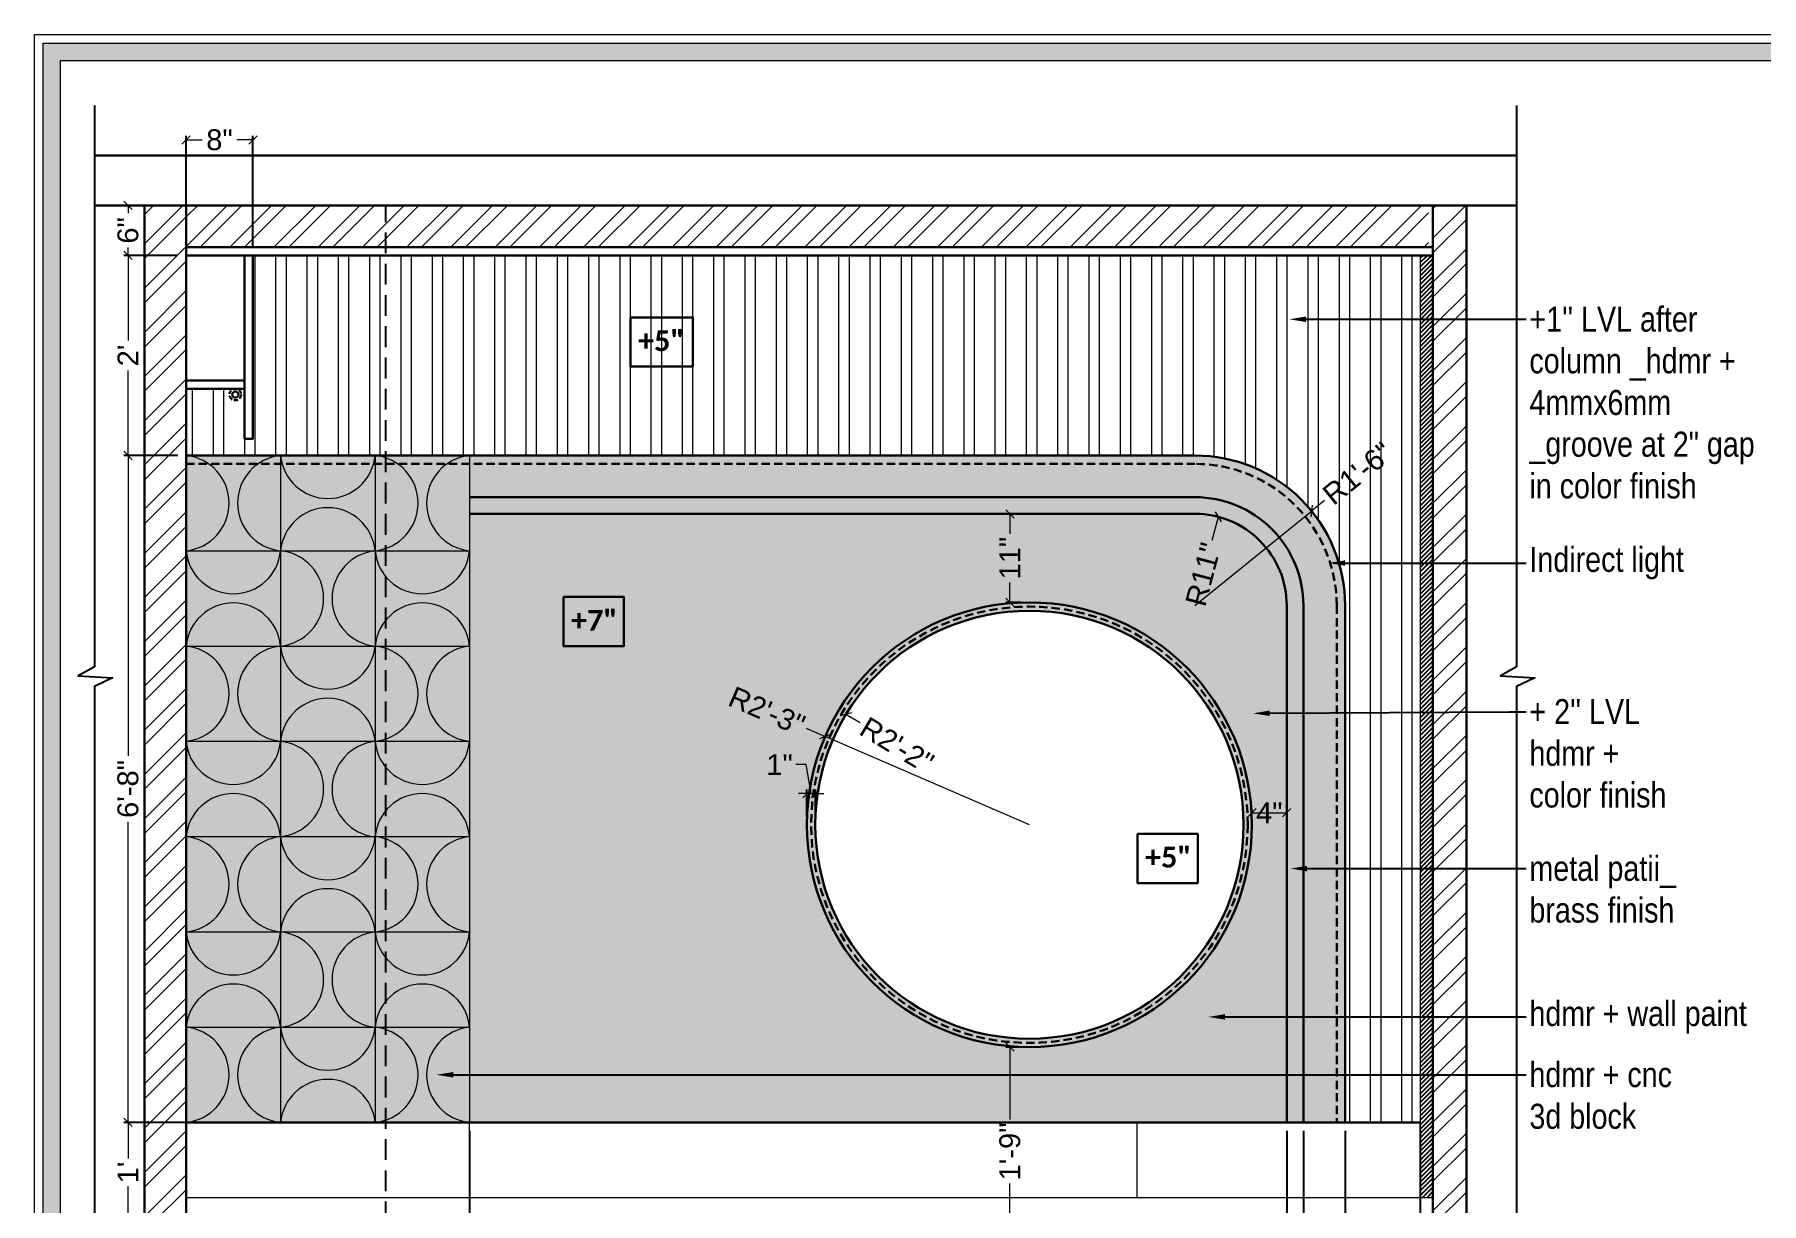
# Model space of a CAD drawing. Header units: millimetres. Extents: x 133760 to 136133, y -184957 to -182282.
# Drawn here: x 134381.3 to 134588.4, y -184380.8 to -184240.5 of the extents above; entities that cross this region are included whole.
import ezdxf
from ezdxf import colors
from ezdxf.entities.mleader import LeaderData, LeaderLine
from ezdxf.math import Vec2, Vec3

# ---------------------------------------------------------------- set-up
doc = ezdxf.new("R2010")
doc.units = ezdxf.units.MM
doc.header["$MEASUREMENT"] = 0
doc.header["$PDMODE"] = 35
for name, pattern in [('00 . GROUND FLOOR$0$DASHED', [0.75, 0.5, -0.25]), ('DASHED', [0.75, 0.5, -0.25]), ('DASHEDX2', [1.5, 1, -0.5])]:
    doc.linetypes.add(name, pattern=pattern)
doc.layers.get('Defpoints').update_dxf_attribs({"color": 220})
doc.layers.add('AR HATCH-7', color=7, linetype='Continuous')
doc.layers.add('Labels and Texts', color=8, linetype='Continuous')
for name, color, linetype, lineweight in [('Dimension', 10, 'DASHEDX2', 20), ('FURNITURE', 32, 'Continuous', 9), ('FURNITURE-1', 252, 'Continuous', 13), ('GF FALSE CEILING', 6, 'Continuous', 35), ('NAME PLATE', 7, 'Continuous', 25), ('SECTION ( SLAB PLine )', 104, 'Continuous', 30), ('Text', 7, 'Continuous', 15), ('wall', 7, 'Continuous', 30)]:
    doc.layers.add(name, color=color, linetype=linetype, lineweight=lineweight)
doc.styles.add('Arial', font='arial.ttf')
doc.styles.add('century g', font='GOTHIC.TTF')
doc.styles.add('style4', font='ARIALN.TTF')
doc.dimstyles.new('ISO-25', dxfattribs={"dimtxt": 2.5, "dimasz": 1, "dimexe": 0.5, "dimexo": 1, "dimtad": 0, "dimdec": 0, "dimlunit": 4, "dimtxsty": 'Arial', "dimblk": 'OBLIQUE', "dimcen": 2.5, "dimclrd": 1, "dimclre": 1, "dimclrt": 5, "dimadec": 0, "dimazin": 0, "dimtfac": 1, "dimtdec": 0, "dimtmove": 0, "dimatfit": 3, "dimfxl": 1, "dimtfillclr": 5, "dimlwd": -1, "dimarcsym": 0})
pattern_1 = [(45, (226.515, -1147.743), (-2.65165043, 2.65165043), []), (45, (228.2828, -1147.743), (-2.65165043, 2.65165043), [])]

# ---------------------------------------------------------------- blocks, each defined once
blk = doc.blocks.new('_Oblique')
at = {"layer": 'wall', "color": 0, "lineweight": -2}
blk.add_line((-0.5, -0.5), (0.5, 0.5), dxfattribs=at)
blk = doc.blocks.new('*D168')
at = {"layer": 'Defpoints', "color": 0, "transparency": 16777216}
for p in [(134392.51, -184291.04), (134399.48, -184291.04), (134402.48, -184371.04)]:
    blk.add_point(p, dxfattribs=at)
at = {"layer": 'FURNITURE', "color": 1, "lineweight": -2, "transparency": 16777216}
for p, q in [((134398.48, -184291.04), (134392.01, -184291.04)), ((134401.48, -184371.04), (134392.01, -184371.04))]:
    blk.add_line(p, q, dxfattribs=at)
at = {"layer": 'FURNITURE', "color": 1, "transparency": 16777216}
for p, q in [((134392.51, -184291.04), (134392.51, -184327.08)), ((134392.51, -184371.04), (134392.51, -184334.99))]:
    blk.add_line(p, q, dxfattribs=at)
for p, rotation in [((134392.51, -184291.04), 90), ((134392.51, -184371.04), 270)]:
    blk.add_blockref('_Oblique', p, dxfattribs=dict(at, rotation=rotation))
at = {"layer": 'FURNITURE', "color": 5, "lineweight": 0, "transparency": 16777216, "insert": (134392.51, -184331.04), "char_height": 2.5, "attachment_point": 5, "rotation": 90, "style": 'Arial'}
blk.add_mtext('6\'-8"', dxfattribs=at)
blk = doc.blocks.new('*D169')
at = {"layer": 'Defpoints', "color": 0, "transparency": 16777216}
for p in [(134392.51, -184267.04), (134399.48, -184267.04), (134399.48, -184291.04)]:
    blk.add_point(p, dxfattribs=at)
at = {"layer": 'FURNITURE', "color": 1, "lineweight": -2, "transparency": 16777216}
for p, q in [((134398.48, -184267.04), (134392.01, -184267.04)), ((134398.48, -184291.04), (134392.01, -184291.04))]:
    blk.add_line(p, q, dxfattribs=at)
at = {"layer": 'FURNITURE', "color": 1, "transparency": 16777216}
for p, q in [((134392.51, -184267.04), (134392.51, -184277.24)), ((134392.51, -184291.04), (134392.51, -184280.83))]:
    blk.add_line(p, q, dxfattribs=at)
for p, rotation in [((134392.51, -184267.04), 90), ((134392.51, -184291.04), 270)]:
    blk.add_blockref('_Oblique', p, dxfattribs=dict(at, rotation=rotation))
at = {"layer": 'FURNITURE', "color": 5, "lineweight": 0, "transparency": 16777216, "insert": (134392.51, -184279.04), "char_height": 2.5, "attachment_point": 5, "rotation": 90, "style": 'Arial'}
blk.add_mtext("2'", dxfattribs=at)
blk = doc.blocks.new('*D170')
at = {"layer": 'Defpoints', "color": 0, "transparency": 16777216}
for p in [(134392.51, -184261.04), (134399.48, -184261.04), (134399.48, -184267.04)]:
    blk.add_point(p, dxfattribs=at)
at = {"layer": 'FURNITURE', "color": 1, "lineweight": -2, "transparency": 16777216}
for p, q in [((134398.48, -184261.04), (134392.01, -184261.04)), ((134398.48, -184267.04), (134392.01, -184267.04))]:
    blk.add_line(p, q, dxfattribs=at)
at = {"layer": 'FURNITURE', "color": 1, "transparency": 16777216}
for p, q in [((134392.51, -184261.04), (134392.51, -184261.97)), ((134392.51, -184267.04), (134392.51, -184266.11))]:
    blk.add_line(p, q, dxfattribs=at)
for p, rotation in [((134392.51, -184261.04), 90), ((134392.51, -184267.04), 270)]:
    blk.add_blockref('_Oblique', p, dxfattribs=dict(at, rotation=rotation))
at = {"layer": 'FURNITURE', "color": 5, "lineweight": 0, "transparency": 16777216, "insert": (134392.51, -184264.04), "char_height": 2.5, "attachment_point": 5, "rotation": 90, "style": 'Arial'}
blk.add_mtext('6"', dxfattribs=at)
blk = doc.blocks.new('*D171')
at = {"layer": 'Defpoints', "color": 0, "transparency": 16777216}
for p in [(134407.48, -184253.18), (134399.48, -184267.04), (134407.48, -184267.04)]:
    blk.add_point(p, dxfattribs=at)
at = {"layer": 'FURNITURE', "color": 1, "lineweight": -2, "transparency": 16777216}
for p, q in [((134399.48, -184266.04), (134399.48, -184252.68)), ((134407.48, -184266.04), (134407.48, -184252.68))]:
    blk.add_line(p, q, dxfattribs=at)
at = {"layer": 'FURNITURE', "color": 1, "transparency": 16777216}
for p, q in [((134399.48, -184253.18), (134401.41, -184253.18)), ((134407.48, -184253.18), (134405.54, -184253.18))]:
    blk.add_line(p, q, dxfattribs=at)
at = {"layer": 'FURNITURE', "color": 1, "transparency": 16777216, "rotation": 180}
blk.add_blockref('_Oblique', (134399.48, -184253.18), dxfattribs=at)
at = {"layer": 'FURNITURE', "color": 1, "transparency": 16777216}
blk.add_blockref('_Oblique', (134407.48, -184253.18), dxfattribs=at)
at = {"layer": 'FURNITURE', "color": 5, "lineweight": 0, "transparency": 16777216, "insert": (134403.48, -184253.18), "char_height": 2.5, "attachment_point": 5, "style": 'Arial'}
blk.add_mtext('8"', dxfattribs=at)
blk = doc.blocks.new('*D212')
at = {"layer": 'Defpoints', "color": 0, "transparency": 16777216}
for p in [(134402.48, -184371.04), (134392.51, -184383.04), (134399.48, -184383.04)]:
    blk.add_point(p, dxfattribs=at)
at = {"layer": 'FURNITURE', "color": 1, "lineweight": -2, "transparency": 16777216}
for p, q in [((134401.48, -184371.04), (134392.01, -184371.04)), ((134398.48, -184383.04), (134392.01, -184383.04))]:
    blk.add_line(p, q, dxfattribs=at)
at = {"layer": 'FURNITURE', "color": 1, "transparency": 16777216}
for p, q in [((134392.51, -184371.04), (134392.51, -184375.38)), ((134392.51, -184383.04), (134392.51, -184378.7))]:
    blk.add_line(p, q, dxfattribs=at)
for p, rotation in [((134392.51, -184371.04), 90), ((134392.51, -184383.04), 270)]:
    blk.add_blockref('_Oblique', p, dxfattribs=dict(at, rotation=rotation))
at = {"layer": 'FURNITURE', "color": 5, "transparency": 16777216, "insert": (134392.51, -184377.04), "char_height": 2.5, "attachment_point": 5, "rotation": 90, "style": 'Arial'}
blk.add_mtext("1'", dxfattribs=at)
blk = doc.blocks.new('*D213')
at = {"layer": 'Defpoints', "color": 0, "transparency": 16777216}
for p in [(134399.48, -184371.04), (134433.47, -184371.04), (134433.47, -184385.36)]:
    blk.add_point(p, dxfattribs=at)
at = {"layer": 'FURNITURE', "color": 1, "lineweight": -2, "transparency": 16777216}
for p, q in [((134399.48, -184372.04), (134399.48, -184385.86)), ((134433.47, -184372.04), (134433.47, -184385.86))]:
    blk.add_line(p, q, dxfattribs=at)
at = {"layer": 'FURNITURE', "color": 1, "transparency": 16777216}
for p, q in [((134399.48, -184385.36), (134411.53, -184385.36)), ((134433.47, -184385.36), (134421.41, -184385.36))]:
    blk.add_line(p, q, dxfattribs=at)
at = {"layer": 'FURNITURE', "color": 1, "transparency": 16777216, "rotation": 180}
blk.add_blockref('_Oblique', (134399.48, -184385.36), dxfattribs=at)
at = {"layer": 'FURNITURE', "color": 1, "transparency": 16777216}
blk.add_blockref('_Oblique', (134433.47, -184385.36), dxfattribs=at)
at = {"layer": 'FURNITURE', "color": 5, "transparency": 16777216, "insert": (134416.47, -184385.36), "char_height": 2.5, "attachment_point": 5, "style": 'Arial'}
blk.add_mtext('2\'-10"', dxfattribs=at)
blk = doc.blocks.new('*D214')
at = {"layer": 'Defpoints', "color": 0, "transparency": 16777216}
for p in [(134433.47, -184371.04), (134531.44, -184371.04), (134531.44, -184385.36)]:
    blk.add_point(p, dxfattribs=at)
at = {"layer": 'FURNITURE', "color": 1, "lineweight": -2, "transparency": 16777216}
for p, q in [((134433.47, -184372.04), (134433.47, -184385.86)), ((134531.44, -184372.04), (134531.44, -184385.86))]:
    blk.add_line(p, q, dxfattribs=at)
at = {"layer": 'FURNITURE', "color": 1, "transparency": 16777216}
for p, q in [((134433.47, -184385.36), (134478.51, -184385.36)), ((134531.44, -184385.36), (134486.4, -184385.36))]:
    blk.add_line(p, q, dxfattribs=at)
at = {"layer": 'FURNITURE', "color": 1, "transparency": 16777216, "rotation": 180}
blk.add_blockref('_Oblique', (134433.47, -184385.36), dxfattribs=at)
at = {"layer": 'FURNITURE', "color": 1, "transparency": 16777216}
blk.add_blockref('_Oblique', (134531.44, -184385.36), dxfattribs=at)
at = {"layer": 'FURNITURE', "color": 5, "transparency": 16777216, "insert": (134482.45, -184385.36), "char_height": 2.5, "attachment_point": 5, "style": 'Arial'}
blk.add_mtext('8\'-2"', dxfattribs=at)
blk = doc.blocks.new('*D215')
at = {"layer": 'Defpoints', "color": 0, "transparency": 16777216}
for p in [(134531.44, -184371.04), (134533.44, -184371.04), (134533.44, -184385.36)]:
    blk.add_point(p, dxfattribs=at)
at = {"layer": 'FURNITURE', "color": 1, "lineweight": -2, "transparency": 16777216}
for p, q in [((134531.44, -184372.04), (134531.44, -184385.86)), ((134533.44, -184372.04), (134533.44, -184385.86))]:
    blk.add_line(p, q, dxfattribs=at)
at = {"layer": 'FURNITURE', "color": 1, "transparency": 16777216}
for p, q in [((134531.44, -184385.36), (134533.44, -184385.36)), ((134532.44, -184385.36), (134532.54, -184388.55)), ((134532.54, -184388.55), (134531.29, -184388.55))]:
    blk.add_line(p, q, dxfattribs=at)
at = {"layer": 'FURNITURE', "color": 1, "transparency": 16777216, "rotation": 180}
blk.add_blockref('_Oblique', (134531.44, -184385.36), dxfattribs=at)
at = {"layer": 'FURNITURE', "color": 1, "transparency": 16777216}
blk.add_blockref('_Oblique', (134533.44, -184385.36), dxfattribs=at)
at = {"layer": 'FURNITURE', "color": 5, "transparency": 16777216, "insert": (134529.21, -184388.55), "char_height": 2.5, "attachment_point": 5, "style": 'Arial'}
blk.add_mtext('2"', dxfattribs=at)
blk = doc.blocks.new('*D216')
at = {"layer": 'Defpoints', "color": 0, "transparency": 16777216}
for p in [(134533.44, -184371.04), (134538.44, -184371.04), (134538.44, -184385.36)]:
    blk.add_point(p, dxfattribs=at)
at = {"layer": 'FURNITURE', "color": 1, "lineweight": -2, "transparency": 16777216}
for p, q in [((134533.44, -184372.04), (134533.44, -184385.86)), ((134538.44, -184372.04), (134538.44, -184385.86))]:
    blk.add_line(p, q, dxfattribs=at)
at = {"layer": 'FURNITURE', "color": 1, "transparency": 16777216}
for p, q in [((134533.44, -184385.36), (134532.44, -184385.36)), ((134533.44, -184385.36), (134533.88, -184385.36)), ((134538.44, -184385.36), (134538, -184385.36)), ((134538.44, -184385.36), (134539.44, -184385.36))]:
    blk.add_line(p, q, dxfattribs=at)
blk.add_blockref('_Oblique', (134533.44, -184385.36), dxfattribs=at)
at = {"layer": 'FURNITURE', "color": 1, "transparency": 16777216, "rotation": 180}
blk.add_blockref('_Oblique', (134538.44, -184385.36), dxfattribs=at)
at = {"layer": 'FURNITURE', "color": 5, "transparency": 16777216, "insert": (134535.94, -184385.36), "char_height": 2.5, "attachment_point": 5, "style": 'Arial'}
blk.add_mtext('5"', dxfattribs=at)
blk = doc.blocks.new('*D217')
at = {"layer": 'Defpoints', "color": 0, "transparency": 16777216}
for p in [(134538.44, -184371.04), (134547.46, -184371.04), (134547.46, -184385.36)]:
    blk.add_point(p, dxfattribs=at)
at = {"layer": 'FURNITURE', "color": 1, "lineweight": -2, "transparency": 16777216}
for p, q in [((134538.44, -184372.04), (134538.44, -184385.86)), ((134547.46, -184372.04), (134547.46, -184385.86))]:
    blk.add_line(p, q, dxfattribs=at)
at = {"layer": 'FURNITURE', "color": 1, "transparency": 16777216}
for p, q in [((134538.44, -184385.36), (134540.89, -184385.36)), ((134547.46, -184385.36), (134545.01, -184385.36))]:
    blk.add_line(p, q, dxfattribs=at)
at = {"layer": 'FURNITURE', "color": 1, "transparency": 16777216, "rotation": 180}
blk.add_blockref('_Oblique', (134538.44, -184385.36), dxfattribs=at)
at = {"layer": 'FURNITURE', "color": 1, "transparency": 16777216}
blk.add_blockref('_Oblique', (134547.46, -184385.36), dxfattribs=at)
at = {"layer": 'FURNITURE', "color": 5, "transparency": 16777216, "insert": (134542.95, -184385.36), "char_height": 2.5, "attachment_point": 5, "style": 'Arial'}
blk.add_mtext('9"', dxfattribs=at)
blk = doc.blocks.new('*D218')
at = {"layer": 'Defpoints', "color": 0, "transparency": 16777216}
for p in [(134547.46, -184371.04), (134548.98, -184380.04), (134548.98, -184385.36)]:
    blk.add_point(p, dxfattribs=at)
at = {"layer": 'FURNITURE', "color": 1, "lineweight": -2, "transparency": 16777216}
for p, q in [((134547.46, -184372.04), (134547.46, -184385.86)), ((134548.98, -184381.04), (134548.98, -184385.86))]:
    blk.add_line(p, q, dxfattribs=at)
at = {"layer": 'FURNITURE', "color": 1, "transparency": 16777216}
for p, q in [((134547.46, -184385.36), (134548.98, -184385.36)), ((134548.22, -184385.36), (134548.28, -184388.55)), ((134548.28, -184388.55), (134549.53, -184388.55))]:
    blk.add_line(p, q, dxfattribs=at)
at = {"layer": 'FURNITURE', "color": 1, "transparency": 16777216, "rotation": 180}
blk.add_blockref('_Oblique', (134547.46, -184385.36), dxfattribs=at)
at = {"layer": 'FURNITURE', "color": 1, "transparency": 16777216}
blk.add_blockref('_Oblique', (134548.98, -184385.36), dxfattribs=at)
at = {"layer": 'FURNITURE', "color": 5, "transparency": 16777216, "insert": (134551.62, -184388.55), "char_height": 2.5, "attachment_point": 5, "style": 'Arial'}
blk.add_mtext('2"', dxfattribs=at)
blk = doc.blocks.new('*D219')
at = {"layer": 'Defpoints', "color": 0, "transparency": 16777216}
for p in [(134433.47, -184371.04), (134538.44, -184371.04), (134538.44, -184390.65)]:
    blk.add_point(p, dxfattribs=at)
at = {"layer": 'FURNITURE', "color": 1, "lineweight": -2, "transparency": 16777216}
for p, q in [((134433.47, -184372.04), (134433.47, -184391.15)), ((134538.44, -184372.04), (134538.44, -184391.15))]:
    blk.add_line(p, q, dxfattribs=at)
at = {"layer": 'FURNITURE', "color": 1, "transparency": 16777216}
for p, q in [((134433.47, -184390.65), (134482.01, -184390.65)), ((134538.44, -184390.65), (134489.9, -184390.65))]:
    blk.add_line(p, q, dxfattribs=at)
at = {"layer": 'FURNITURE', "color": 1, "transparency": 16777216, "rotation": 180}
blk.add_blockref('_Oblique', (134433.47, -184390.65), dxfattribs=at)
at = {"layer": 'FURNITURE', "color": 1, "transparency": 16777216}
blk.add_blockref('_Oblique', (134538.44, -184390.65), dxfattribs=at)
at = {"layer": 'FURNITURE', "color": 5, "transparency": 16777216, "insert": (134485.95, -184390.65), "char_height": 2.5, "attachment_point": 5, "style": 'Arial'}
blk.add_mtext('8\'-9"', dxfattribs=at)
blk = doc.blocks.new('*D220')
at = {"layer": 'Defpoints', "color": 0, "transparency": 16777216}
for p in [(134474.94, -184331.6), (134473.92, -184335.33), (134474.94, -184335.33)]:
    blk.add_point(p, dxfattribs=at)
at = {"layer": 'FURNITURE', "color": 1, "transparency": 16777216}
for p, q in [((134473.82, -184328.12), (134472.57, -184328.12)), ((134474.43, -184331.6), (134473.82, -184328.12)), ((134473.92, -184331.6), (134472.92, -184331.6)), ((134473.92, -184331.6), (134474.94, -184331.6)), ((134473.92, -184331.6), (134474.94, -184331.6)), ((134474.94, -184331.6), (134475.94, -184331.6))]:
    blk.add_line(p, q, dxfattribs=at)
at = {"layer": 'FURNITURE', "color": 1, "lineweight": -2, "transparency": 16777216}
for p, q in [((134473.92, -184334.33), (134473.92, -184331.1)), ((134474.94, -184334.33), (134474.94, -184331.1))]:
    blk.add_line(p, q, dxfattribs=at)
at = {"layer": 'FURNITURE', "color": 1, "transparency": 16777216}
blk.add_blockref('_Oblique', (134473.92, -184331.6), dxfattribs=at)
at = {"layer": 'FURNITURE', "color": 1, "transparency": 16777216, "rotation": 180}
blk.add_blockref('_Oblique', (134474.94, -184331.6), dxfattribs=at)
at = {"layer": 'FURNITURE', "color": 5, "transparency": 16777216, "insert": (134470.63, -184328.12), "char_height": 2.5, "attachment_point": 5, "style": 'Arial'}
blk.add_mtext('1"', dxfattribs=at)
blk = doc.blocks.new('*D221')
at = {"layer": 'Defpoints', "color": 0, "transparency": 16777216}
for p in [(134476.11, -184324.73), (134500.59, -184335.33)]:
    blk.add_point(p, dxfattribs=at)
at = {"layer": 'FURNITURE', "color": 1, "transparency": 16777216}
for p in [(134473.83, -184323.74), (134500.59, -184335.33)]:
    blk.add_line(p, (134476.11, -184324.73), dxfattribs=at)
at = {"layer": 'FURNITURE', "color": 1, "transparency": 16777216, "rotation": 336.5840567026029}
blk.add_blockref('_Oblique', (134476.11, -184324.73), dxfattribs=at)
at = {"layer": 'FURNITURE', "color": 5, "transparency": 16777216, "insert": (134469.11, -184321.69), "char_height": 2.5, "attachment_point": 5, "rotation": 336.5841, "style": 'Arial'}
blk.add_mtext('R2\'-3"', dxfattribs=at)
blk = doc.blocks.new('*D222')
at = {"layer": 'Defpoints', "color": 0, "transparency": 16777216}
for p in [(134478.59, -184322.09), (134500.59, -184335.33)]:
    blk.add_point(p, dxfattribs=at)
at = {"layer": 'FURNITURE', "color": 1, "transparency": 16777216}
blk.add_line((134480.31, -184323.12), (134478.59, -184322.09), dxfattribs=at)
at = {"layer": 'FURNITURE', "color": 1, "transparency": 16777216, "rotation": 148.9564868605987}
blk.add_blockref('_Oblique', (134478.59, -184322.09), dxfattribs=at)
at = {"layer": 'FURNITURE', "color": 5, "transparency": 16777216, "insert": (134484.71, -184325.77), "char_height": 2.5, "attachment_point": 5, "rotation": 328.9565, "style": 'Arial'}
blk.add_mtext('R2\'-2"', dxfattribs=at)
blk = doc.blocks.new('*D223')
at = {"layer": 'Defpoints', "color": 0, "transparency": 16777216}
for p in [(134523.25, -184298.4), (134520.44, -184309.04)]:
    blk.add_point(p, dxfattribs=at)
at = {"layer": 'FURNITURE', "color": 1, "transparency": 16777216}
blk.add_line((134522.5, -184301.21), (134523.25, -184298.4), dxfattribs=at)
at = {"layer": 'FURNITURE', "color": 1, "transparency": 16777216, "rotation": 75.2081660326974}
blk.add_blockref('_Oblique', (134523.25, -184298.4), dxfattribs=at)
at = {"layer": 'FURNITURE', "color": 5, "transparency": 16777216, "insert": (134521.42, -184305.3), "char_height": 2.5, "attachment_point": 5, "rotation": 75.2082, "style": 'Arial'}
blk.add_mtext('R11"', dxfattribs=at)
blk = doc.blocks.new('*D224')
at = {"layer": 'Defpoints', "color": 0, "transparency": 16777216}
for p in [(134534.41, -184297.7), (134520.44, -184309.04)]:
    blk.add_point(p, dxfattribs=at)
at = {"layer": 'FURNITURE', "color": 1, "transparency": 16777216}
for p in [(134535.97, -184296.44), (134520.44, -184309.04)]:
    blk.add_line(p, (134534.41, -184297.7), dxfattribs=at)
at = {"layer": 'FURNITURE', "color": 1, "transparency": 16777216, "rotation": 219.0613644372327}
blk.add_blockref('_Oblique', (134534.41, -184297.7), dxfattribs=at)
at = {"layer": 'FURNITURE', "color": 5, "transparency": 16777216, "insert": (134539.96, -184293.19), "char_height": 2.5, "attachment_point": 5, "rotation": 39.0614, "style": 'Arial'}
blk.add_mtext('R1\'-6"', dxfattribs=at)
blk = doc.blocks.new('*D240')
at = {"layer": 'Defpoints', "color": 0, "transparency": 16777216}
for p in [(134500.59, -184362), (134498.25, -184383.04), (134500.59, -184383.04)]:
    blk.add_point(p, dxfattribs=at)
at = {"layer": 'FURNITURE', "color": 1, "lineweight": -2, "transparency": 16777216}
for p, q in [((134499.59, -184362), (134497.75, -184362)), ((134499.59, -184383.04), (134497.75, -184383.04))]:
    blk.add_line(p, q, dxfattribs=at)
at = {"layer": 'FURNITURE', "color": 1, "transparency": 16777216}
for p, q in [((134498.25, -184362), (134498.25, -184370.69)), ((134498.25, -184383.04), (134498.25, -184378.35))]:
    blk.add_line(p, q, dxfattribs=at)
for p, rotation in [((134498.25, -184362), 90), ((134498.25, -184383.04), 270)]:
    blk.add_blockref('_Oblique', p, dxfattribs=dict(at, rotation=rotation))
at = {"layer": 'FURNITURE', "color": 5, "transparency": 16777216, "insert": (134498.25, -184374.52), "char_height": 2.5, "attachment_point": 5, "rotation": 90, "style": 'Arial'}
blk.add_mtext('1\'-9"', dxfattribs=at)
blk = doc.blocks.new('*D241')
at = {"layer": 'Defpoints', "color": 0, "transparency": 16777216}
for p in [(134531.44, -184333.9), (134527.26, -184335.33), (134531.44, -184335.33)]:
    blk.add_point(p, dxfattribs=at)
at = {"layer": 'FURNITURE', "color": 1, "lineweight": -2, "transparency": 16777216}
for p, q in [((134527.26, -184334.33), (134527.26, -184333.4)), ((134531.44, -184334.33), (134531.44, -184333.4))]:
    blk.add_line(p, q, dxfattribs=at)
at = {"layer": 'FURNITURE', "color": 1, "transparency": 16777216}
blk.add_line((134527.26, -184333.9), (134531.44, -184333.9), dxfattribs=at)
at = {"layer": 'FURNITURE', "color": 1, "transparency": 16777216, "rotation": 180}
blk.add_blockref('_Oblique', (134527.26, -184333.9), dxfattribs=at)
at = {"layer": 'FURNITURE', "color": 1, "transparency": 16777216}
blk.add_blockref('_Oblique', (134531.44, -184333.9), dxfattribs=at)
at = {"layer": 'FURNITURE', "color": 5, "transparency": 16777216, "insert": (134529.35, -184333.9), "char_height": 2.5, "attachment_point": 5, "style": 'Arial'}
blk.add_mtext('4"', dxfattribs=at)
blk = doc.blocks.new('*D242')
at = {"layer": 'Defpoints', "color": 0, "transparency": 16777216}
for p in [(134498.25, -184298.04), (134500.59, -184298.04), (134500.59, -184308.66)]:
    blk.add_point(p, dxfattribs=at)
at = {"layer": 'FURNITURE', "color": 1, "lineweight": -2, "transparency": 16777216}
for p, q in [((134499.59, -184298.04), (134497.75, -184298.04)), ((134499.59, -184308.66), (134497.75, -184308.66))]:
    blk.add_line(p, q, dxfattribs=at)
at = {"layer": 'FURNITURE', "color": 1, "transparency": 16777216}
for p, q in [((134498.25, -184298.04), (134498.25, -184300.43)), ((134498.25, -184308.66), (134498.25, -184306.26))]:
    blk.add_line(p, q, dxfattribs=at)
for p, rotation in [((134498.25, -184298.04), 90), ((134498.25, -184308.66), 270)]:
    blk.add_blockref('_Oblique', p, dxfattribs=dict(at, rotation=rotation))
at = {"layer": 'FURNITURE', "color": 5, "transparency": 16777216, "insert": (134498.25, -184303.35), "char_height": 2.5, "attachment_point": 5, "rotation": 90, "style": 'Arial'}
blk.add_mtext('11"', dxfattribs=at)

msp = doc.modelspace()

# ---------------------------------------------------------------- hatches: boundary and pattern name
at = {"layer": 'AR HATCH-7', "lineweight": 0, "true_color": 0x939598, "transparency": 33554687}
h = msp.add_hatch(dxfattribs=at)
h.set_pattern_fill('ANSI32', color=252, scale=10)
h.set_pattern_definition(pattern_1)
h.paths.add_polyline_path([(134548.98, -184383.04), (134552.98, -184383.04), (134552.98, -184261.04), (134548.98, -184261.04)])
h.paths.add_polyline_path([(134394.48, -184383.04), (134399.48, -184383.04), (134399.48, -184261.04), (134394.48, -184261.04)])
at = {"layer": 'AR HATCH-7', "lineweight": 5, "true_color": 0x636466}
h = msp.add_hatch(dxfattribs=at)
h.set_pattern_fill('ANSI32', color=251, scale=10, angle=45)
h.set_pattern_definition([(90, (1570.2495, -286.879), (-3.75, 0), []), (90, (1571.4995, -285.629), (-3.75, 0), [])])
h.paths.add_polyline_path([(134547.46, -184267.04), (134423.42, -184267.04), (134423.42, -184291.04), (134520.44, -184291.04, -0.414214), (134538.44, -184309.04), (134538.44, -184371.04), (134547.46, -184371.04)])
h.paths.add_polyline_path([(134423.42, -184267.04), (134407.48, -184267.04), (134407.48, -184289.04), (134406.48, -184289.04), (134406.48, -184283.04), (134405.37, -184283.04, -0.414214), (134406.07, -184283.73, -1), (134404.68, -184283.73, -0.414214), (134405.37, -184283.04), (134399.48, -184283.04), (134399.48, -184291.04), (134423.42, -184291.04)])
at = {"layer": 'AR HATCH-7', "true_color": 0xf8f8f6}
h = msp.add_hatch(color=7, dxfattribs=at)
h.dxf.hatch_style = 1
h.paths.add_polyline_path([(134433.47, -184291.04), (134399.48, -184291.04), (134399.48, -184371.04), (134433.47, -184371.04)])
h = msp.add_hatch(color=7, dxfattribs=at)
h.dxf.hatch_style = 1
edge = h.paths.add_edge_path()
edge.add_arc((134520.44, -184309.04), 11, 0, 90)
edge.add_line((134520.44, -184298.04), (134433.47, -184298.04))
edge.add_line((134433.47, -184298.04), (134433.47, -184371.04))
edge.add_line((134433.47, -184371.04), (134433.47, -184371.04))
edge.add_line((134433.47, -184371.04), (134531.44, -184371.04))
edge.add_line((134531.44, -184371.04), (134531.44, -184309.04))
edge = h.paths.add_edge_path(flags=16)
edge.add_arc((134500.59, -184335.33), 26.67, 0, 360)
edge = h.paths.add_edge_path()
edge.add_line((134520.44, -184291.04), (134433.47, -184291.04))
edge.add_line((134433.47, -184291.04), (134433.47, -184296.04))
edge.add_line((134433.47, -184296.04), (134520.44, -184296.04))
edge.add_arc((134520.44, -184309.04), 13, 0, 90, ccw=False)
edge.add_line((134533.44, -184309.04), (134533.44, -184371.04))
edge.add_line((134533.44, -184371.04), (134538.44, -184371.04))
edge.add_line((134538.44, -184371.04), (134538.44, -184309.04))
edge.add_arc((134520.44, -184309.04), 18, 0, 90)
at = {"layer": 'AR HATCH-7'}
h = msp.add_hatch(color=2, dxfattribs=at)
h.dxf.hatch_style = 1
h.paths.add_polyline_path([(134520.44, -184296.04), (134433.47, -184296.04), (134433.47, -184298.04), (134520.44, -184298.04, -0.414214), (134531.44, -184309.04), (134531.44, -184371.04), (134533.44, -184371.04), (134533.44, -184309.04, 0.414214)])
h = msp.add_hatch(color=2, dxfattribs=at)
h.dxf.hatch_style = 1
edge = h.paths.add_edge_path()
edge.add_arc((134500.59, -184335.33), 26.67, 0, 360)
edge = h.paths.add_edge_path(flags=17)
edge.add_arc((134500.59, -184335.33), 25.67, 0, 360)
at = {"layer": 'Dimension', "true_color": 0xd39e00, "transparency": 33554687}
h = msp.add_hatch(color=42, dxfattribs=at)
h.paths.add_polyline_path([(134382.35, -184241.59), (134382.35, -184450.9), (134679.71, -184450.9), (134679.71, -184241.59)])
h.paths.add_polyline_path([(134384.43, -184243.68), (134677.63, -184243.68), (134677.63, -184448.81), (134384.43, -184448.81)], flags=16)
at = {"layer": 'FURNITURE', "lineweight": 25, "transparency": 33554534}
h = msp.add_hatch(dxfattribs=at)
h.set_pattern_fill('ANSI31', color=256, scale=3)
h.set_pattern_definition([(45, (-84.96658, -1147.743), (-0.26516504294, 0.26516504294), [])])
h.paths.add_polyline_path([(134548.98, -184353.04), (134547.46, -184353.04), (134547.46, -184380.04), (134548.98, -184380.04)])
h.paths.add_polyline_path([(134548.98, -184267.04), (134547.46, -184267.04), (134547.46, -184353.04), (134548.98, -184353.04)])
at = {"layer": 'FURNITURE-1', "lineweight": 0, "transparency": 33554572}
h = msp.add_hatch(dxfattribs=at)
h.set_pattern_fill('ANSI32', color=6, scale=10)
h.set_pattern_definition(pattern_1)
h.paths.add_polyline_path([(134548.46, -184261.04), (134399.48, -184261.04), (134399.48, -184266.04), (134548.46, -184266.04)])

# ---------------------------------------------------------------- linework, layer by layer
at = {"layer": 'Dimension', "color": 42, "linetype": 'Continuous', "true_color": 0xd39e00, "transparency": 33554687}
for points in [[(134381.3, -184240.55), (134680.76, -184240.55), (134680.76, -184451.94), (134381.3, -184451.94)], [(134382.35, -184241.59), (134679.71, -184241.59), (134679.71, -184450.9), (134382.35, -184450.9)], [(134384.43, -184243.68), (134677.63, -184243.68), (134677.63, -184448.81), (134384.43, -184448.81)]]:
    msp.add_lwpolyline(points, close=True, dxfattribs=at)
at = {"layer": 'FURNITURE'}
for p, q in [((134410.79, -184267.04), (134411.13, -184267.04)), ((134413.17, -184267.04), (134413.51, -184267.04)), ((134410.81, -184291.04), (134410.81, -184371.04)), ((134422.14, -184291.04), (134422.14, -184371.04)), ((134399.48, -184302.47), (134433.47, -184302.47)), ((134399.48, -184313.9), (134433.47, -184313.89)), ((134399.48, -184325.32), (134433.47, -184325.32)), ((134399.48, -184336.75), (134433.47, -184336.75)), ((134399.48, -184348.18), (134433.47, -184348.18)), ((134399.48, -184359.61), (134433.47, -184359.61))]:
    msp.add_line(p, q, dxfattribs=at)
at = {"layer": 'FURNITURE', "lineweight": 30}
for p, q in [((134399.48, -184282.04), (134406.48, -184282.04)), ((134399.48, -184283.04), (134406.48, -184283.04)), ((134538.44, -184371.04), (134547.46, -184371.04))]:
    msp.add_line(p, q, dxfattribs=at)
at = {"layer": 'FURNITURE', "color": 252, "lineweight": 25, "true_color": 0x939598, "transparency": 33554687}
for points in [[(134388.48, -184249.04), (134388.48, -184316.4), (134386.55, -184317.46), (134390.67, -184317.71), (134388.48, -184318.73), (134388.48, -184389.13)], [(134558.98, -184249.04), (134558.98, -184316.4), (134557.06, -184317.46), (134561.18, -184317.71), (134558.98, -184318.73), (134558.98, -184389.13)]]:
    msp.add_lwpolyline(points, dxfattribs=at)
at = {"layer": 'FURNITURE', "lineweight": 30}
msp.add_lwpolyline([(134407.48, -184267.04), (134407.48, -184289.04), (134406.48, -184289.04), (134406.48, -184267.04)], dxfattribs=at)
at = {"layer": 'FURNITURE', "lineweight": 0}
msp.add_lwpolyline([(134547.46, -184380.04), (134548.98, -184380.04), (134548.98, -184267.04), (134547.46, -184267.04)], close=True, dxfattribs=at)
at = {"layer": 'FURNITURE'}
for points in [[(134433.47, -184371.04), (134399.48, -184371.04), (134399.48, -184291.04), (134433.47, -184291.04)], [(134433.47, -184371.04), (134399.48, -184371.04), (134399.48, -184380.04), (134433.47, -184380.04)], [(134547.46, -184371.04), (134513.47, -184371.04), (134513.47, -184380.04), (134547.46, -184380.04)], [(134399.48, -184380.04), (134548.98, -184380.04), (134548.98, -184383.04), (134399.48, -184383.04)]]:
    msp.add_lwpolyline(points, close=True, dxfattribs=at)
at = {"layer": 'FURNITURE', "lineweight": 30}
msp.add_lwpolyline([(134538.44, -184371.04), (134399.48, -184371.04), (134399.48, -184291.04), (134520.44, -184291.04, -0.414214), (134538.44, -184309.04)], format="xyb", close=True, dxfattribs=at)
at = {"layer": 'FURNITURE', "color": 3, "linetype": 'DASHEDX2', "lineweight": 30}
msp.add_lwpolyline([(134399.48, -184292.04), (134520.44, -184292.04, -0.414214), (134537.44, -184309.04), (134537.44, -184371.04)], format="xyb", dxfattribs=at)
at = {"layer": 'FURNITURE', "lineweight": 30}
for points in [[(134433.47, -184296.04), (134520.44, -184296.04, -0.414214), (134533.44, -184309.04), (134533.44, -184371.04)], [(134433.47, -184298.04), (134520.44, -184298.04, -0.414214), (134531.44, -184309.04), (134531.44, -184371.04)]]:
    msp.add_lwpolyline(points, format="xyb", dxfattribs=at)
at = {"layer": 'FURNITURE', "color": 3, "linetype": '00 . GROUND FLOOR$0$DASHED', "lineweight": 30}
msp.add_circle((134405.37, -184283.73), 0.695, dxfattribs=at)
at = {"layer": 'FURNITURE', "color": 1, "lineweight": 30}
msp.add_circle((134405.37, -184283.73), 0.373, dxfattribs=at)
at = {"layer": 'FURNITURE', "lineweight": 30}
for radius in [26.67, 25.67]:
    msp.add_circle((134500.59, -184335.33), radius, dxfattribs=at)
at = {"layer": 'FURNITURE', "color": 3, "linetype": 'DASHEDX2', "lineweight": 30}
msp.add_circle((134500.59, -184335.33), 26.17, dxfattribs=at)
at = {"layer": 'FURNITURE'}
for centre, radius, start, end in [((134398.9, -184296.75), 5.74, 275.7672, 84.2284), ((134411.38, -184296.75), 5.74, 95.7716, 264.2328), ((134416.47, -184290.51), 5.69, 185.2925, 354.7075), ((134421.56, -184296.75), 5.74, 275.7672, 84.2284), ((134434.05, -184296.75), 5.74, 95.7716, 264.2328), ((134416.47, -184302.99), 5.69, 5.2925, 174.7075), ((134405.14, -184301.94), 5.69, 185.2925, 354.7075), ((134410.23, -184308.18), 5.74, 275.7672, 84.2284), ((134422.72, -184308.2), 5.74, 95.7716, 264.2328), ((134427.8, -184301.94), 5.69, 185.2925, 354.7075), ((134405.14, -184314.42), 5.69, 5.2925, 174.7075), ((134427.8, -184314.42), 5.69, 5.2925, 174.7075), ((134398.9, -184319.61), 5.74, 275.7672, 84.2284), ((134411.39, -184319.61), 5.74, 95.7716, 264.2328), ((134416.47, -184313.37), 5.69, 185.2925, 354.7075), ((134421.56, -184319.61), 5.74, 275.7672, 84.2284), ((134434.05, -184319.61), 5.74, 95.7716, 264.2328), ((134416.47, -184325.85), 5.69, 5.2925, 174.7075), ((134405.14, -184324.8), 5.69, 185.2925, 354.7075), ((134410.23, -184331.04), 5.74, 275.7672, 84.2284), ((134422.72, -184331.06), 5.74, 95.7716, 264.2328), ((134427.8, -184324.8), 5.69, 185.2925, 354.7075), ((134405.14, -184337.28), 5.69, 5.2925, 174.7075), ((134427.8, -184337.28), 5.69, 5.2925, 174.7075), ((134398.9, -184342.47), 5.74, 275.7672, 84.2284), ((134411.39, -184342.47), 5.74, 95.7716, 264.2328), ((134416.47, -184336.23), 5.69, 185.2925, 354.7075), ((134421.56, -184342.47), 5.74, 275.7672, 84.2284), ((134434.05, -184342.47), 5.74, 95.7716, 264.2328), ((134416.47, -184348.7), 5.69, 5.2925, 174.7075), ((134405.14, -184347.66), 5.69, 185.2925, 354.7075), ((134410.23, -184353.9), 5.74, 275.7672, 84.2284), ((134422.72, -184353.91), 5.74, 95.7716, 264.2328), ((134427.8, -184347.66), 5.69, 185.2925, 354.7075), ((134405.14, -184360.13), 5.69, 5.2925, 174.7075), ((134427.8, -184360.13), 5.69, 5.2925, 174.7075), ((134398.9, -184365.32), 5.74, 275.7672, 84.2284), ((134411.39, -184365.32), 5.74, 95.7716, 264.2328), ((134416.47, -184359.08), 5.69, 185.2925, 354.7075), ((134421.56, -184365.32), 5.74, 275.7672, 84.2284), ((134434.05, -184365.32), 5.74, 95.7716, 264.2328), ((134416.47, -184371.56), 5.69, 5.2925, 174.7075)]:
    msp.add_arc(centre, radius, start, end, dxfattribs=at)
at = {"layer": 'GF FALSE CEILING', "lineweight": 30}
msp.add_lwpolyline([(134548.98, -184266.04), (134399.48, -184266.04), (134399.48, -184267.04), (134548.98, -184267.04)], close=True, dxfattribs=at)
at = {"layer": 'Labels and Texts', "color": 1, "lineweight": 30, "ltscale": 0.3}
for points in [[(134452.75, -184274.47), (134460.25, -184274.47), (134460.25, -184280.36), (134452.75, -184280.36)], [(134444.72, -184308), (134451.97, -184308), (134451.97, -184313.89), (134444.72, -184313.89)], [(134513.54, -184336.42), (134520.78, -184336.42), (134520.78, -184342.32), (134513.54, -184342.32)]]:
    msp.add_lwpolyline(points, close=True, dxfattribs=at)
at = {"layer": 'SECTION ( SLAB PLine )', "color": 1}
for p, q in [((134388.48, -184255.04), (134558.98, -184255.04)), ((134388.48, -184261.04), (134558.98, -184261.04))]:
    msp.add_line(p, q, dxfattribs=at)
at = {"layer": 'SECTION ( SLAB PLine )', "color": 252, "linetype": 'DASHED', "lineweight": 25, "ltscale": 5, "true_color": 0x939598}
msp.add_line((134423.42, -184383.04), (134423.42, -184261.04), dxfattribs=at)
at = {"layer": 'wall', "lineweight": 30}
for p, q in [((134394.48, -184383.04), (134394.48, -184261.04)), ((134399.48, -184383.04), (134399.48, -184261.04)), ((134548.98, -184383.04), (134548.98, -184261.04)), ((134552.98, -184383.04), (134552.98, -184261.04))]:
    msp.add_line(p, q, dxfattribs=at)

# ---------------------------------------------------------------- texts
at = {"layer": 'NAME PLATE', "color": 251, "true_color": 0x636466, "char_height": 2.5, "attachment_point": 5, "style": 'century g'}
for s, insert in [('\\A1;{\\fCalibri|b1|i0|c0|p34;\\C256;\\c0;+5"}', (134456.45, -184277.28)), ('\\A1;{\\fCalibri|b1|i0|c0|p34;\\C256;\\c0;+7"}', (134448.42, -184310.81)), ('\\A1;{\\fCalibri|b1|i0|c0|p34;\\C256;\\c0;+5"}', (134517.24, -184339.23))]:
    msp.add_mtext_dynamic_manual_height_columns(s, width=51.7191, gutter_width=1, heights=[0], dxfattribs=dict(at, insert=insert))

# ---------------------------------------------------------------- dimensions: what is measured, and where the dimension line sits
at = {"layer": 'FURNITURE', "lineweight": 0}
dim = msp.add_linear_dim(base=(134407.48, -184253.18), p1=(134399.48, -184267.04), p2=(134407.48, -184267.04), dimstyle='ISO-25', override={"dimtmove": 1}, dxfattribs=at)
dim.commit()
dim.dimension.update_dxf_attribs({"geometry": '*D171', "text_midpoint": (134403.48, -184253.18)})
for base, p1, p2, picture, middle in [((134392.51, -184261.04), (134399.48, -184267.04), (134399.48, -184261.04), '*D170', (134392.51, -184264.04)), ((134392.51, -184267.04), (134399.48, -184291.04), (134399.48, -184267.04), '*D169', (134392.51, -184279.04)), ((134392.51, -184291.04), (134402.48, -184371.04), (134399.48, -184291.04), '*D168', (134392.51, -184331.04))]:
    dim = msp.add_linear_dim(base=base, p1=p1, p2=p2, angle=90, dimstyle='ISO-25', override={"dimtmove": 1}, dxfattribs=at)
    dim.commit()
    dim.dimension.update_dxf_attribs({"geometry": picture, "text_midpoint": middle})
at = {"layer": 'FURNITURE'}
dim = msp.add_radius_dim(center=(134520.44, -184309.04), mpoint=(134534.41, -184297.7), dimstyle='ISO-25', dxfattribs=at)
dim.commit()
dim.dimension.update_dxf_attribs({"geometry": '*D224', "text_midpoint": (134539.96, -184293.19)})
dim = msp.add_linear_dim(base=(134498.25, -184298.04), p1=(134500.59, -184308.66), p2=(134500.59, -184298.04), angle=90, dimstyle='ISO-25', dxfattribs=at)
dim.commit()
dim.dimension.update_dxf_attribs({"geometry": '*D242', "text_midpoint": (134498.25, -184303.35)})
for center, mpoint, picture, middle in [((134520.44, -184309.04), (134523.25, -184298.4), '*D223', (134521.42, -184305.3)), ((134500.59, -184335.33), (134476.11, -184324.73), '*D221', (134469.11, -184321.69)), ((134500.59, -184335.33), (134478.59, -184322.09), '*D222', (134484.71, -184325.77))]:
    dim = msp.add_radius_dim(center=center, mpoint=mpoint, dimstyle='ISO-25', dxfattribs=at)
    dim.commit()
    dim.dimension.update_dxf_attribs({"geometry": picture, "text_midpoint": middle, "dimtype": 164})
for base, p1, p2, picture, middle in [((134474.94, -184331.6), (134473.92, -184335.33), (134474.94, -184335.33), '*D220', (134471.94, -184328.12)), ((134533.44, -184385.36), (134531.44, -184371.04), (134533.44, -184371.04), '*D215', (134530.66, -184388.55)), ((134548.98, -184385.36), (134547.46, -184371.04), (134548.98, -184380.04), '*D218', (134550.16, -184388.55))]:
    dim = msp.add_linear_dim(base=base, p1=p1, p2=p2, dimstyle='ISO-25', override={"dimtmove": 1}, dxfattribs=at)
    dim.commit()
    dim.dimension.update_dxf_attribs({"geometry": picture, "text_midpoint": middle, "dimtype": 160})
dim = msp.add_linear_dim(base=(134531.44, -184333.9), p1=(134527.26, -184335.33), p2=(134531.44, -184335.33), dimstyle='ISO-25', dxfattribs=at)
dim.commit()
dim.dimension.update_dxf_attribs({"geometry": '*D241', "text_midpoint": (134529.35, -184333.9), "dimtype": 160})
dim = msp.add_linear_dim(base=(134498.25, -184383.04), p1=(134500.59, -184362), p2=(134500.59, -184383.04), angle=90, dimstyle='ISO-25', dxfattribs=at)
dim.commit()
dim.dimension.update_dxf_attribs({"geometry": '*D240', "text_midpoint": (134498.25, -184374.52), "dimtype": 160})
dim = msp.add_linear_dim(base=(134392.51, -184383.04), p1=(134402.48, -184371.04), p2=(134399.48, -184383.04), angle=90, dimstyle='ISO-25', override={"dimtmove": 1}, dxfattribs=at)
dim.commit()
dim.dimension.update_dxf_attribs({"geometry": '*D212', "text_midpoint": (134392.51, -184377.04)})
for base, p1, p2, picture, middle in [((134433.47, -184385.36), (134399.48, -184371.04), (134433.47, -184371.04), '*D213', (134416.47, -184385.36)), ((134538.44, -184390.65), (134433.47, -184371.04), (134538.44, -184371.04), '*D219', (134485.95, -184390.65))]:
    dim = msp.add_linear_dim(base=base, p1=p1, p2=p2, dimstyle='ISO-25', dxfattribs=at)
    dim.commit()
    dim.dimension.update_dxf_attribs({"geometry": picture, "text_midpoint": middle})
for base, p1, p2, picture, middle in [((134531.44, -184385.36), (134433.47, -184371.04), (134531.44, -184371.04), '*D214', (134482.45, -184385.36)), ((134538.44, -184385.36), (134533.44, -184371.04), (134538.44, -184371.04), '*D216', (134535.94, -184385.36)), ((134547.46, -184385.36), (134538.44, -184371.04), (134547.46, -184371.04), '*D217', (134542.95, -184385.36))]:
    dim = msp.add_linear_dim(base=base, p1=p1, p2=p2, dimstyle='ISO-25', override={"dimtmove": 1}, dxfattribs=at)
    dim.commit()
    dim.dimension.update_dxf_attribs({"geometry": picture, "text_midpoint": middle})

# ---------------------------------------------------------------- leaders
at = {"layer": 'Text', "color": 1, "lineweight": 0, "ltscale": 20}
ml = msp.add_multileader_mtext('Standard', dxfattribs=at)
ml.set_content('+1\'\' LVL after \\Pcolumn _hdmr + \\P4mmx6mm \\P_groove at 2" gap \\Pin color finish ', color=1, style='style4')
ml.set_leader_properties()
ml.build(insert=Vec2(0, 0))
ml.multileader.update_dxf_attribs({"dogleg_length": 2.02, "arrow_head_size": 2})
ctx = ml.context
ctx.base_point, ctx.char_height, ctx.arrow_head_size, ctx.landing_gap_size, ctx.plane_origin = Vec3(134560.14, -184274.7), 3, 2, 0.4, Vec3(134499.99, -184274.7)
notes = []
notes.append((ctx, [(0, (1, 1, 0), (134559.12, -184274.7), (1, 0), 1.02, [(0, [(134531.74, -184274.7)], 0, [])])]))
ctx.mtext.insert = Vec3(134560.54, -184273.18)
ml = msp.add_multileader_mtext('Standard', dxfattribs=at)
ml.set_content('Indirect light', color=1, style='style4')
ml.set_leader_properties()
ml.build(insert=Vec2(0, 0))
ml.multileader.update_dxf_attribs({"dogleg_length": 2.02, "arrow_head_size": 2})
ctx = ml.context
ctx.base_point, ctx.char_height, ctx.arrow_head_size, ctx.landing_gap_size, ctx.plane_origin = Vec3(134560.14, -184303.94), 3, 2, 0.4, Vec3(134499.99, -184303.94)
notes.append((ctx, [(0, (1, 1, 0), (134559.12, -184303.94), (1, 0), 1.02, [(0, [(134536.44, -184303.94)], 0, [])])]))
ctx.mtext.insert = Vec3(134560.54, -184302)
ml = msp.add_multileader_mtext('Standard', dxfattribs=at)
ml.set_content("+ 2'' LVL \\Phdmr +\\Pcolor finish", color=1, style='style4')
ml.set_leader_properties()
ml.build(insert=Vec2(0, 0))
ml.multileader.update_dxf_attribs({"dogleg_length": 2.02, "arrow_head_size": 2})
ctx = ml.context
ctx.base_point, ctx.char_height, ctx.arrow_head_size, ctx.landing_gap_size, ctx.plane_origin = Vec3(134560.14, -184321.78), 3, 2, 0.4, Vec3(134493.11, -184321.78)
notes.append((ctx, [(0, (1, 1, 0), (134558.12, -184321.78), (1, 0), 2.02, [(0, [(134527.4, -184321.97)], 0, [])])]))
ctx.mtext.insert = Vec3(134560.54, -184320.26)
ml = msp.add_multileader_mtext('Standard', dxfattribs=at)
ml.set_content('metal patii_\\Pbrass finish', color=1, style='style4')
ml.set_leader_properties()
ml.build(insert=Vec2(0, 0))
ml.multileader.update_dxf_attribs({"dogleg_length": 2.02, "arrow_head_size": 2})
ctx = ml.context
ctx.base_point, ctx.char_height, ctx.arrow_head_size, ctx.landing_gap_size, ctx.plane_origin = Vec3(134560.14, -184340.59), 3, 2, 0.4, Vec3(134499.99, -184340.59)
notes.append((ctx, [(0, (1, 1, 0), (134559.12, -184340.59), (1, 0), 1.02, [(0, [(134531.89, -184340.59)], 0, [])])]))
ctx.mtext.insert = Vec3(134560.54, -184339.06)
ml = msp.add_multileader_mtext('Standard', dxfattribs=at)
ml.set_content('hdmr + wall paint', color=1, style='style4')
ml.set_leader_properties()
ml.build(insert=Vec2(0, 0))
ml.multileader.update_dxf_attribs({"dogleg_length": 2.02, "arrow_head_size": 2})
ctx = ml.context
ctx.base_point, ctx.char_height, ctx.arrow_head_size, ctx.landing_gap_size, ctx.plane_origin = Vec3(134560.14, -184358.38), 3, 2, 0.4, Vec3(134499.99, -184358.38)
notes.append((ctx, [(0, (1, 1, 0), (134559.12, -184358.38), (1, 0), 1.02, [(0, [(134522.04, -184358.38)], 0, [])])]))
ctx.mtext.insert = Vec3(134560.54, -184356.47)
ml = msp.add_multileader_mtext('Standard', dxfattribs=at)
ml.set_content('hdmr + cnc \\P3d block', color=1, style='style4')
ml.set_leader_properties()
ml.build(insert=Vec2(0, 0))
ml.multileader.update_dxf_attribs({"dogleg_length": 2.02, "arrow_head_size": 2})
ctx = ml.context
ctx.base_point, ctx.char_height, ctx.arrow_head_size, ctx.landing_gap_size, ctx.plane_origin = Vec3(134560.14, -184365.32), 3, 2, 0.4, Vec3(134499.99, -184365.32)
notes.append((ctx, [(0, (1, 1, 0), (134559.12, -184365.32), (1, 0), 1.02, [(0, [(134429.5, -184365.32)], 0, [])])]))
ctx.mtext.insert, ctx.mtext.width = Vec3(134560.54, -184363.8), 19.2543
for ctx, leaders in notes:
    for number, flags, end, landing, length, lines in leaders:
        leader = LeaderData()
        leader.index, (leader.has_last_leader_line, leader.has_dogleg_vector, leader.attachment_direction) = number, flags
        leader.last_leader_point, leader.dogleg_vector, leader.dogleg_length = Vec3(end), Vec3(landing), length
        for number, points, colour, breaks in lines:
            line = LeaderLine()
            line.index, line.vertices, line.color, line.breaks = number, Vec3.list(points), colors.encode_raw_color(colour), breaks
            leader.lines.append(line)
        ctx.leaders.append(leader)

doc.saveas('drawing.dxf')
